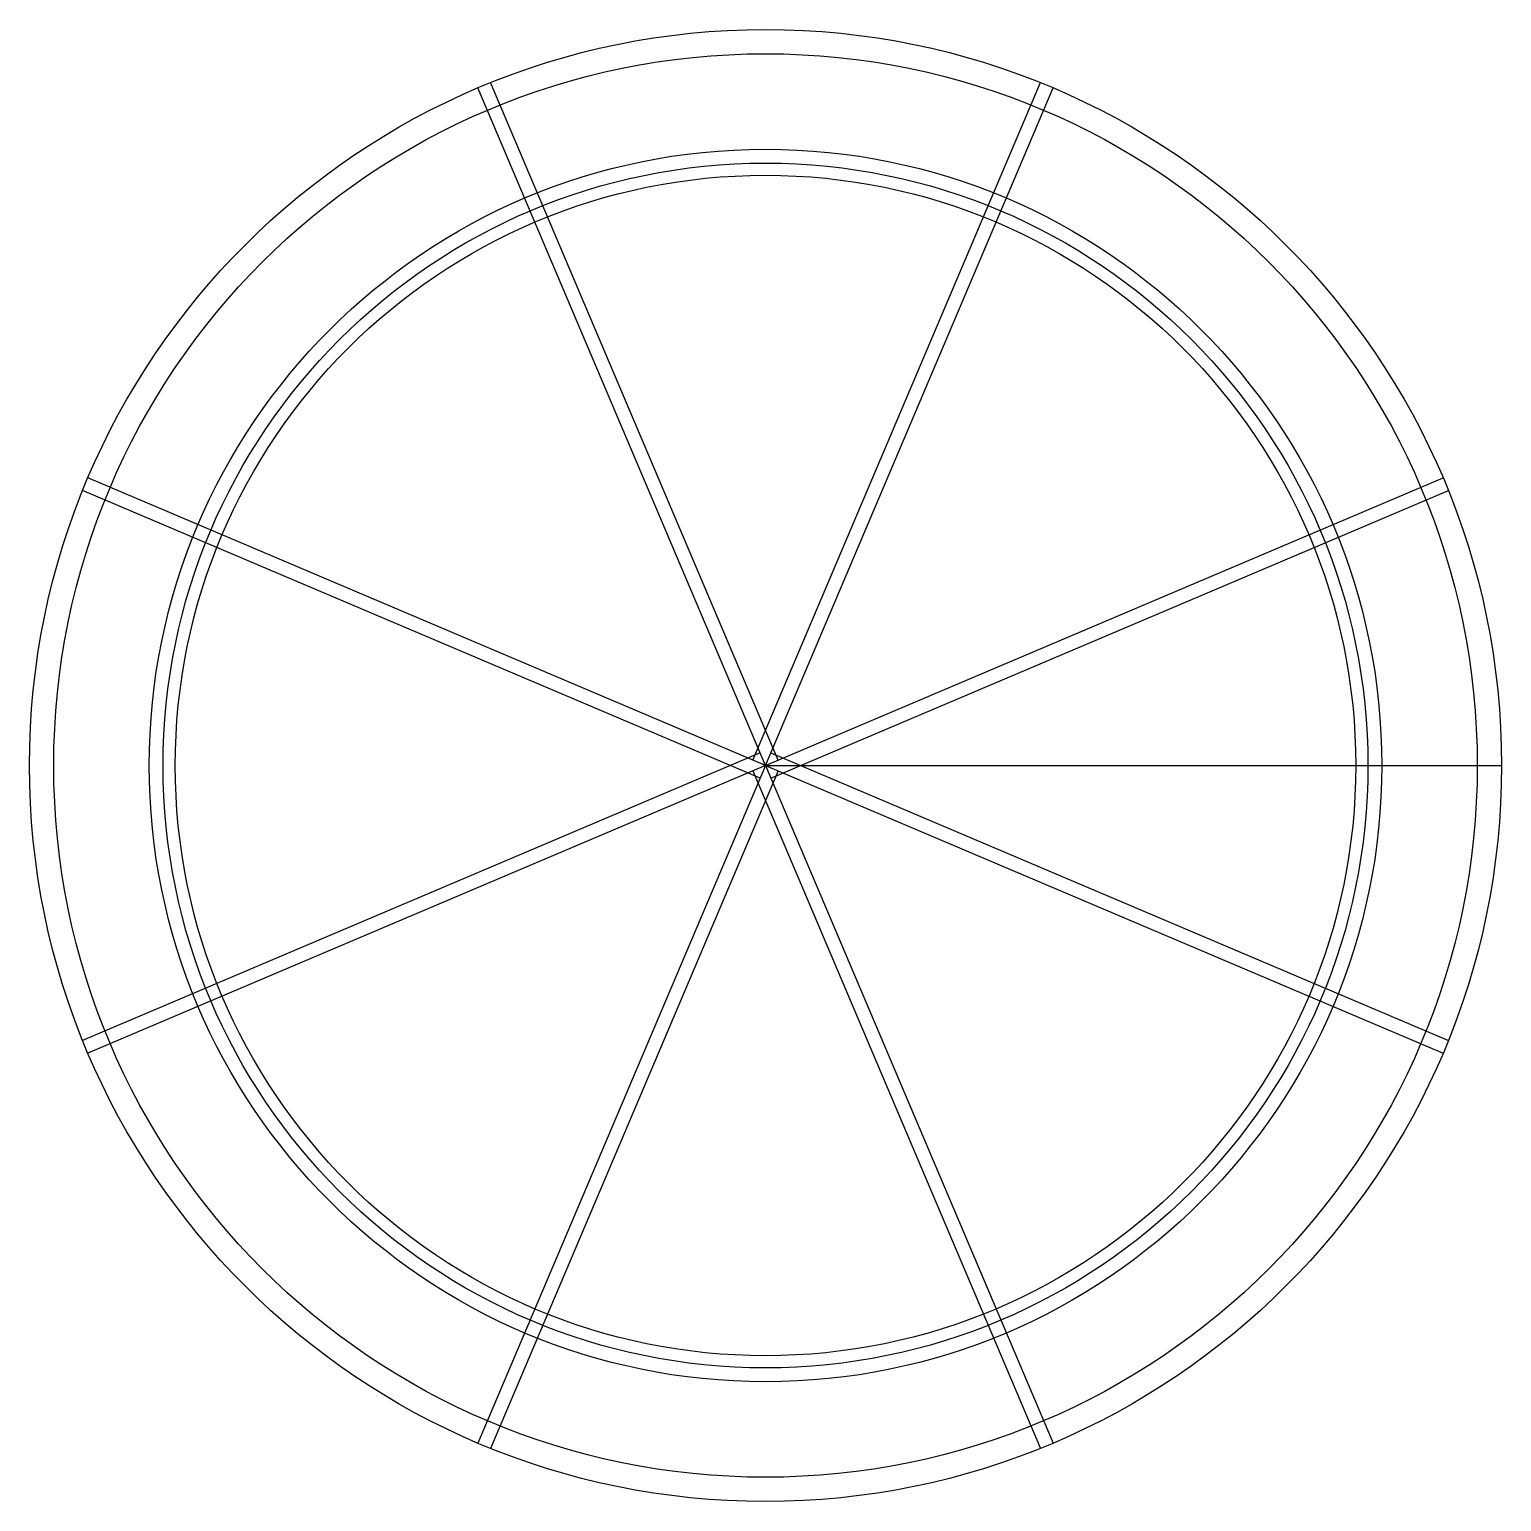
# Model space of a CAD drawing. Header units: millimetres. Extents: x -106 to 106, y -106 to 106.
import ezdxf

# ---------------------------------------------------------------- set-up
doc = ezdxf.new("R2010")
doc.units = ezdxf.units.MM
doc.header["$MEASUREMENT"] = 0
doc.layers.add('Lid_A_V2_xtraclip v3_Sketch1', color=7, linetype='Continuous')

msp = doc.modelspace()

# ---------------------------------------------------------------- linework, layer by layer
at = {"layer": 'Lid_A_V2_xtraclip v3_Sketch1'}
for p, q in [((0, 0, 2), (-41.42, 97.57, 2)), ((1.84, 0.78, 2), (-39.58, 98.35, 2)), ((-1.84, 0.78, 2), (39.58, 98.35, 2)), ((0, 0, 2), (41.42, 97.57, 2)), ((0, 0, 2), (-97.57, 41.42, 2)), ((0, 0, 2), (97.57, 41.42, 2)), ((-0.78, -1.84, 2), (-98.35, 39.58, 2)), ((0.78, -1.84, 2), (98.35, 39.58, 2)), ((-0.78, 1.84, 2), (-98.35, -39.58, 2)), ((0, 0, 2), (-97.57, -41.42, 2)), ((0, 0, 2), (-41.42, -97.57, 2)), ((0, 0, 2), (106, 0, 2)), ((0, 0, 2), (97.57, -41.42, 2)), ((0, 0, 2), (41.42, -97.57, 2)), ((0.78, 1.84, 2), (98.35, -39.58, 2)), ((1.84, -0.78, 2), (-39.58, -98.35, 2)), ((-1.84, -0.78, 2), (39.58, -98.35, 2))]:
    msp.add_line(p, q, dxfattribs=at)
for radius in [106, 102.5, 88.75, 86.75, 85]:
    msp.add_circle((0, 0, 2), radius, dxfattribs=at)
msp.add_point((0, 0, 2), dxfattribs=at)

doc.saveas('drawing.dxf')
